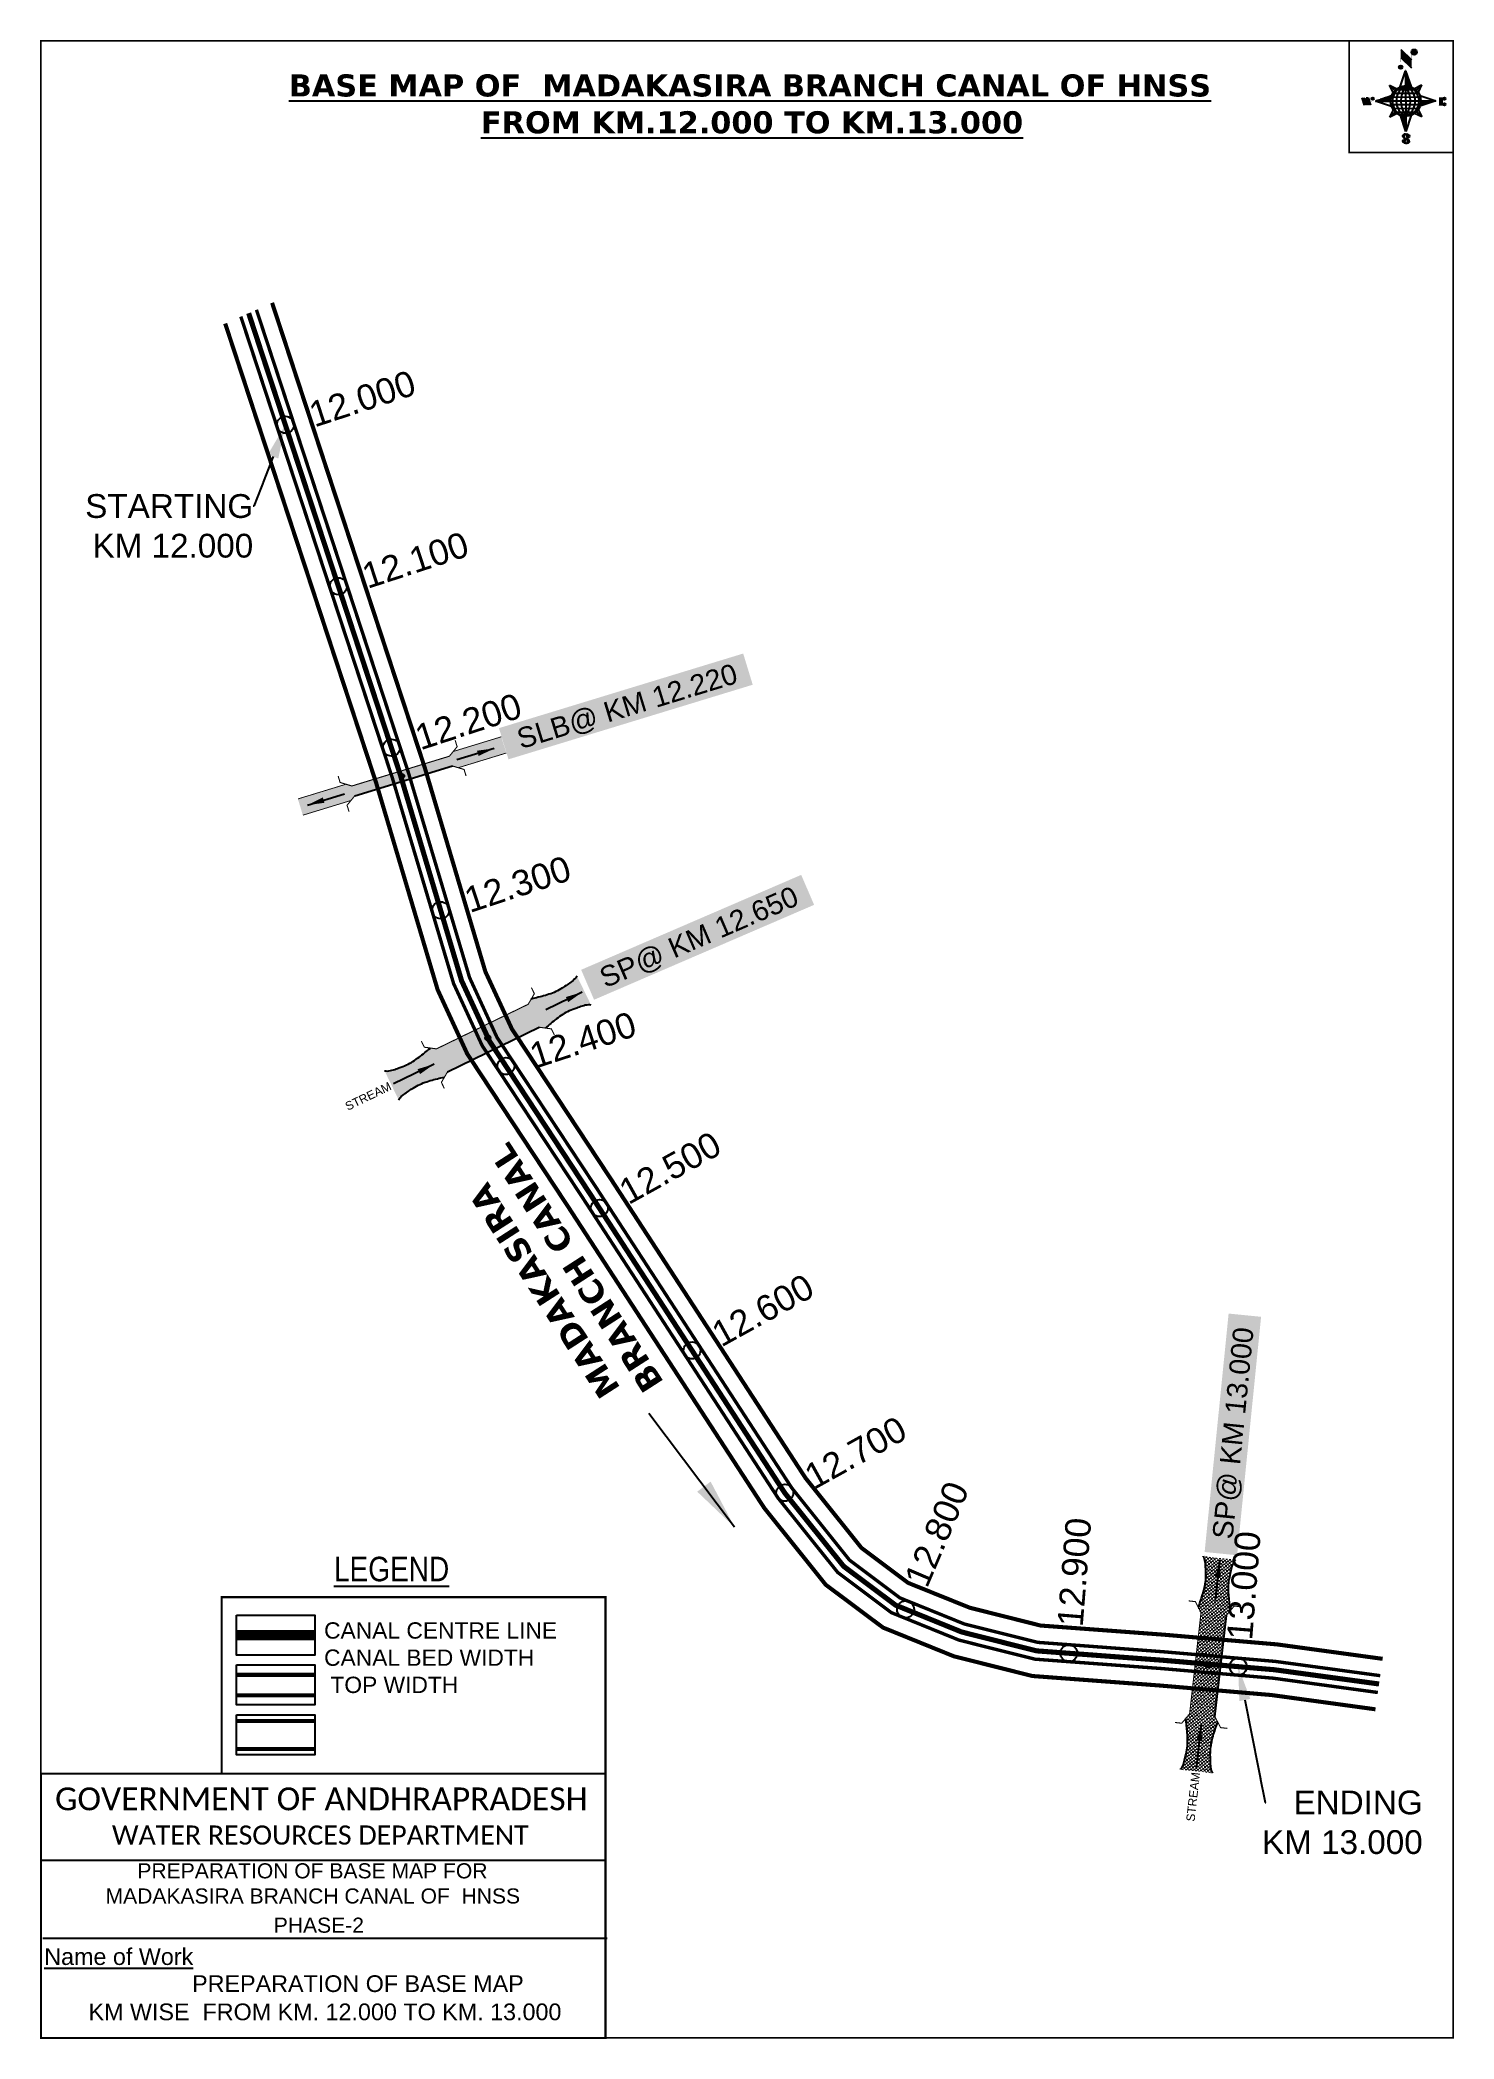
# Model space of a CAD drawing. Header units: inches. Extents: x 778458 to 779290, y 1567756 to 1568932.
import ezdxf
from ezdxf import colors
from ezdxf.entities.mleader import LeaderData, LeaderLine
from ezdxf.enums import TextEntityAlignment as Align
from ezdxf.math import Vec2, Vec3

# ---------------------------------------------------------------- set-up
doc = ezdxf.new("R2010")
doc.units = ezdxf.units.IN
doc.header["$MEASUREMENT"] = 0
doc.header["$PDMODE"] = 32
doc.header["$PDSIZE"] = 10
doc.linetypes.add('ACAD_ISO02W100', pattern=[15, 12, -3])
doc.linetypes.add('HIDDEN2', pattern=[0.1875, 0.125, -0.0625])
for name, color, linetype in [('AQUADUCT', 1, 'Continuous'), ('bord', 1, 'Continuous'), ('CANAL1', 242, 'Continuous'), ('CSMark', 72, 'Continuous'), ('DCBMS', 232, 'Continuous'), ('PAGE', 7, 'Continuous'), ('STRUCTURE', 5, 'Continuous'), ('TEXT', 6, 'Continuous')]:
    doc.layers.add(name, color=color, linetype=linetype)
doc.styles.add('ARIALN', font='ARIALN.TTF')
doc.styles.get("Standard").update_dxf_attribs({"font": 'arial.ttf'})
doc.dimstyles.get("Standard").update_dxf_attribs({"dimtxt": 0.18, "dimasz": 0.18, "dimexe": 0.18, "dimexo": 0.0625, "dimgap": 0.09, "dimtad": 0, "dimtih": 1, "dimtoh": 1, "dimdec": 4, "dimzin": 0, "dimdsep": 46, "dimtxsty": 'Standard', "dimcen": 0.09, "dimadec": 0, "dimazin": 0, "dimtfac": 1, "dimtdec": 4, "dimtofl": 0, "dimtmove": 0, "dimatfit": 3, "dimfxl": 0, "dimtolj": 1, "dimtzin": 0, "dimarcsym": 0})
pattern_1 = [(267.297113149, (-8720374.938, 50637915.138), (10.5367255337, -0.497431438), [])]
pattern_2 = [(357.297113149, (-8720374.938, 50637915.138), (0.497431438, 10.5367255337), [])]

# ---------------------------------------------------------------- blocks, each defined once
blk = doc.blocks.new('*X12')
at = {"color": 0, "linetype": 'Continuous'}
for p, q in [((6321.6, 240.5), (6322.3, 241.2)), ((6321.6, 240.3), (6322.3, 241)), ((6321.6, 240.1), (6322.3, 240.8)), ((6321.6, 239.9), (6322.4, 240.7)), ((6321.6, 239.8), (6322.4, 240.6)), ((6321.6, 239.6), (6322.5, 240.5)), ((6321.6, 239.4), (6322.5, 240.3)), ((6321.6, 239.2), (6322.6, 240.2)), ((6321.7, 239.1), (6322.6, 240.1)), ((6321.8, 240.8), (6322.4, 241.4)), ((6321.8, 239), (6322.7, 240)), ((6321.8, 239), (6322.8, 239.9)), ((6321.9, 238.9), (6322.9, 239.8)), ((6322, 238.8), (6323, 239.7)), ((6322.1, 241.3), (6322.4, 241.6)), ((6322.1, 238.7), (6323.1, 239.6)), ((6322.2, 238.6), (6323.1, 239.6)), ((6322.3, 238.5), (6323.2, 239.5)), ((6322.4, 238.5), (6323.3, 239.4)), ((6322.5, 238.4), (6323.4, 239.3)), ((6322.7, 238.4), (6323.6, 239.3)), ((6322.8, 238.3), (6323.7, 239.2)), ((6322.9, 238.3), (6323.8, 239.1)), ((6323.1, 238.2), (6323.9, 239.1)), ((6323.2, 238.2), (6324, 239)), ((6323.3, 238.2), (6324.2, 239)), ((6323.5, 238.1), (6324.3, 238.9)), ((6323.7, 238.1), (6324.4, 238.9)), ((6323.8, 238.1), (6324.6, 238.8)), ((6324.1, 238.2), (6324.7, 238.8)), ((6324.3, 238.3), (6324.9, 238.8)), ((6324.6, 238.3), (6325.1, 238.8)), ((6324.8, 238.4), (6325.2, 238.8)), ((6325.1, 238.5), (6325.4, 238.8)), ((6325.4, 238.6), (6325.6, 238.8))]:
    blk.add_line(p, q, dxfattribs=at)
blk = doc.blocks.new('*X11')
at = {"color": 0, "linetype": 'Continuous'}
for p, q in [((6324.4, 240.3), (6324.5, 240.4)), ((6324.6, 240.3), (6324.8, 240.5)), ((6324.7, 240.2), (6325, 240.5)), ((6324.8, 240.2), (6325.2, 240.6)), ((6325, 240.1), (6325.5, 240.6)), ((6325.1, 240.1), (6325.6, 240.6)), ((6325.2, 240), (6325.8, 240.6)), ((6325.3, 240), (6326, 240.6)), ((6325.4, 239.9), (6326.1, 240.6)), ((6325.5, 239.8), (6326.2, 240.5)), ((6325.6, 239.8), (6326.3, 240.5)), ((6325.7, 239.7), (6326.5, 240.4)), ((6325.9, 239.6), (6326.6, 240.3)), ((6326, 239.5), (6326.7, 240.3)), ((6326, 239.4), (6326.8, 240.2)), ((6326.1, 239.3), (6327, 240.2)), ((6326.2, 239.3), (6327.1, 240.1)), ((6326.3, 239.2), (6327.1, 240)), ((6326.4, 239.1), (6327.2, 239.9)), ((6326.5, 239), (6327.3, 239.8)), ((6326.5, 238.9), (6327.4, 239.7)), ((6326.6, 238.8), (6327.5, 239.6)), ((6326.7, 238.7), (6327.5, 239.5)), ((6326.8, 238.6), (6327.6, 239.4)), ((6326.8, 238.5), (6327.7, 239.3)), ((6326.8, 236.5), (6327.4, 237)), ((6326.9, 238.3), (6327.8, 239.2)), ((6326.9, 238.2), (6327.9, 239.1)), ((6326.9, 236.8), (6327.6, 237.4)), ((6327, 238.1), (6327.8, 239)), ((6327, 237.9), (6327.8, 238.8)), ((6327, 237.8), (6327.8, 238.6)), ((6327, 237.6), (6327.8, 238.4)), ((6327, 237.4), (6327.8, 238.2)), ((6327, 237.3), (6327.8, 238)), ((6327, 237.1), (6327.8, 237.9))]:
    blk.add_line(p, q, dxfattribs=at)
blk = doc.blocks.new('H')
at = {"layer": 'bord', "extrusion": (0.000427885, 0.004792, 0.999988)}
h = blk.add_hatch(dxfattribs=at)
h.set_pattern_fill('LINE', color=8, scale=84.387686, angle=-2.7029, style=0)
h.set_pattern_definition(pattern_2)
h.paths.add_polyline_path([(-492, 786, -0.090992), (-448, 775), (-486, 912)])
h = blk.add_hatch(dxfattribs=at)
h.set_pattern_fill('LINE', color=8, scale=84.387686, angle=-92.7029, style=0)
h.set_pattern_definition(pattern_1)
h.paths.add_polyline_path([(-625, 665, -0.090992), (-615, 710), (-751, 671)])
h = blk.add_hatch(dxfattribs=at)
h.set_pattern_fill('LINE', color=8, scale=84.387686, angle=-2.7029, style=0)
h.set_pattern_definition(pattern_2)
h.paths.add_polyline_path([(-504, 533, -0.090992), (-549, 543), (-510, 406)])
h = blk.add_hatch(dxfattribs=at)
h.set_pattern_fill('LINE', color=8, scale=84.387686, angle=-92.7029, style=0)
h.set_pattern_definition(pattern_1)
h.paths.add_polyline_path([(-246, 647), (-372, 653, -0.090992), (-382, 609)])
for p, q in [((-519, 1020, -1217), (-435, 927, -1216)), ((-516, 1087, -1217), (-432, 994, -1217)), ((-538, 774, -1216), (-487, 906, -1216)), ((-487, 906, -1216), (-493, 780, -1216)), ((-487, 906, -1216), (-448, 769, -1216)), ((-865, 701, -1215), (-847, 638, -1215)), ((-847, 700, -1215), (-829, 637, -1215)), ((-829, 699, -1215), (-811, 636, -1215)), ((-829, 699, -1215), (-811, 698, -1215)), ((-811, 698, -1215), (-794, 635, -1215)), ((-752, 665, -1215), (-615, 704, -1215)), ((-627, 794, -1216), (-567, 760, -1216)), ((-627, 794, -1216), (-584, 747, -1215)), ((-599, 731, -1215), (-627, 794, -1216)), ((-421, 753, -1216), (-359, 781, -1216)), ((-359, 781, -1216), (-405, 739, -1216)), ((-359, 781, -1216), (-392, 721, -1215)), ((-379, 693, -1215), (-246, 641, -1215)), ((-213, 669, -1215), (-217, 601, -1215)), ((-752, 665, -1215), (-625, 659, -1215)), ((-619, 614, -1215), (-752, 665, -1215)), ((-639, 526, -1214), (-606, 585, -1215)), ((-639, 526, -1214), (-593, 568, -1215)), ((-577, 553, -1215), (-639, 526, -1214)), ((-511, 400, -1214), (-549, 537, -1214)), ((-460, 533, -1215), (-511, 400, -1214)), ((-505, 527, -1214), (-511, 400, -1214)), ((-371, 513, -1214), (-431, 546, -1215)), ((-371, 513, -1214), (-414, 560, -1215)), ((-399, 576, -1215), (-371, 513, -1214)), ((-246, 641, -1215), (-383, 603, -1215)), ((-373, 647, -1215), (-246, 641, -1215)), ((-197, 600, -1215), (-194, 668, -1215))]:
    blk.add_line(p, q, dxfattribs=at)
at = {"layer": 'bord', "color": 8, "linetype": 'ByBlock', "extrusion": (0.000427885, 0.004792, 0.999988)}
for p, q in [((-375, 679, -1215), (-620, 691, -1215)), ((-386, 711, -1215), (-605, 722, -1215)), ((-411, 744, -1216), (-578, 752, -1216)), ((-493, 780, -1216), (-505, 527, -1214)), ((-373, 647, -1215), (-625, 659, -1215)), ((-378, 616, -1215), (-623, 628, -1215)), ((-392, 585, -1215), (-611, 595, -1215)), ((-420, 555, -1215), (-587, 562, -1215))]:
    blk.add_line(p, q, dxfattribs=at)
at = {"layer": 'bord', "extrusion": (0.000427885, 0.004792, 0.999988), "elevation": -1212}
for points, const_width in [([(-522, 960), (-516, 1093)], 1.61), ([(-434, 933), (-428, 1066)], 1.61), ([(-870, 707), (-846, 706)], 0.642), ([(-829, 643), (-821, 678)], 0.642), ([(-793, 641), (-782, 694)], 0.642), ([(-223, 676), (-174, 673)], 0.706), ([(-829, 643), (-855, 644)], 0.642), ([(-811, 642), (-784, 641)], 0.642), ([(-177, 605), (-226, 607)], 0.706), ([(-195, 645), (-185, 644)], 0.706)]:
    blk.add_lwpolyline(points, dxfattribs=dict(at, const_width=const_width))
for points, const_width in [([(-414, 1073, 1), (-398, 1058, 1)], 22.3), ([(-530, 950, 1), (-520, 939, 1)], 14.8), ([(-776, 697, 1), (-769, 690, 1)], 8.9), ([(-180, 618, 1), (-173, 611, 1)], 9.79), ([(-178, 667, 1), (-171, 660, 1)], 9.79), ([(-490, 362, 1), (-498, 369, 1)], 11.1), ([(-525, 322, 1), (-533, 329, 1)], 11.1)]:
    blk.add_lwpolyline(points, format="xyb", close=True, dxfattribs=dict(at, const_width=const_width))
for points in [[(-537, 317), (-531, 310), (-520, 307), (-505, 307), (-494, 310), (-486, 318), (-487, 326), (-491, 333), (-494, 336), (-503, 341), (-522, 347), (-530, 352), (-534, 355), (-537, 363), (-537, 373), (-530, 381), (-520, 384), (-504, 384), (-493, 380), (-487, 373)], [(-522, 348), (-526, 354), (-528, 361), (-528, 371), (-526, 375), (-521, 381), (-515, 384)], [(-505, 307), (-499, 312), (-497, 319), (-497, 327), (-501, 335), (-509, 343)]]:
    blk.add_lwpolyline(points, dxfattribs=at)
at = {"layer": 'bord', "extrusion": (0.000427885, 0.004792, 0.999988)}
for centre, radius in [((-406, 1065, -1212), 22.3), ((-525, 944, -1212), 14.8), ((-773, 694, -1212), 8.9), ((-498, 659, -1212), 127), ((-177, 615, -1212), 9.79), ((-174, 663, -1212), 9.79), ((-494, 365, -1212), 11.1), ((-529, 325, -1212), 11.1)]:
    blk.add_circle(centre, radius, dxfattribs=at)
at = {"layer": 'bord', "color": 8, "linetype": 'ByBlock', "extrusion": (0.000427885, 0.004792, 0.999988)}
for centre, radius, start, end in [((-482, 658, -1212), 128, 94.9254, 259.6691), ((-437, 656, -1212), 141, 113.2864, 241.308), ((-316, 651, -1212), 222, 142.5892, 212.0053), ((-560, 662, -1212), 141, 293.2864, 61.308), ((-681, 668, -1212), 222, 322.5892, 32.0053), ((-515, 660, -1212), 128, 274.9254, 79.6691)]:
    blk.add_arc(centre, radius, start, end, dxfattribs=at)
at = {"layer": 'bord', "extrusion": (0.000427885, 0.004792, 0.999988)}
for points in [[(-516, 1093, -1212), (-431, 1000, -1212), (-519, 1026, -1212), (-434, 933, -1212)], [(-864, 707, -1212), (-846, 706, -1212), (-846, 644, -1212), (-829, 643, -1212)], [(-829, 705, -1212), (-811, 704, -1212), (-811, 642, -1212), (-793, 641, -1212)], [(-193, 674, -1212), (-197, 606, -1212), (-213, 675, -1212), (-216, 607, -1212)]]:
    blk.add_solid(points, dxfattribs=at)
at = {"layer": 'bord', "extrusion": (0.000427885, 0.004792, 0.999988), "xscale": 7.977342409717546, "yscale": 7.977342408231451, "zscale": 7.977342408476333, "rotation": 138.0840426661453}
for name, p in [('*X11', (38301, -31929, -1212)), ('*X12', (38314, -31951, -1212))]:
    blk.add_blockref(name, p, dxfattribs=at)
blk = doc.blocks.new('SLB')
at = {"layer": 'STRUCTURE'}
h = blk.add_hatch(dxfattribs=at)
h.set_pattern_fill('DOTS', color=6, scale=20, angle=320.3722, style=0)
h.set_pattern_definition([(320.372247934, (-159.4327, -72.9564), (1.2786241598, 0.5641323054), [0, -1.25])])
h.paths.add_polyline_path([(769699.5, 1706871.1), (769699.5, 1706861.1), (769729.1, 1706861.1), (769732.1, 1706863.1), (769792.1, 1706863.1), (769795.1, 1706861.1), (769824.7, 1706861.1), (769824.7, 1706871.1), (769795.1, 1706871.1), (769792.1, 1706869.1), (769732.1, 1706869.1), (769729.1, 1706871.1)])
at = {"layer": 'STRUCTURE', "color": 6, "linetype": 'ACAD_ISO02W100', "ltscale": 0.5, "const_width": 0.5}
for points in [[(769699.5, 1706871.1), (769729.1, 1706871.1)], [(769795.1, 1706871.1), (769824.7, 1706871.1)], [(769699.5, 1706861.1), (769729.1, 1706861.1)], [(769795.1, 1706861.1), (769824.7, 1706861.1)]]:
    blk.add_lwpolyline(points, dxfattribs=at)
at = {"layer": 'STRUCTURE', "color": 6, "const_width": 0.628}
for points in [[(769726.1, 1706877.1), (769726.1, 1706873.1), (769732.1, 1706869.1), (769792.1, 1706869.1), (769798.1, 1706873.1), (769798.1, 1706877.1)], [(769726.1, 1706855.1), (769726.1, 1706859.1), (769732.1, 1706863.1), (769792.1, 1706863.1), (769798.1, 1706859.1), (769798.1, 1706855.1)]]:
    blk.add_lwpolyline(points, dxfattribs=at)
at = {"layer": 'STRUCTURE', "color": 6}
blk.add_lwpolyline([(769732.1, 1706863.1), (769792.1, 1706863.1)], dxfattribs=at)
blk.add_lwpolyline([(769732.1, 1706863.1), (769792.1, 1706863.1)], dxfattribs=at)
at = {"layer": 'STRUCTURE', "color": 0}
blk.add_circle((769762.1, 1706866.1), 1.24, dxfattribs=at)
for points in [[(769703.8, 1706866), (769726.7, 1706866)], [(769818.6, 1706865.8), (769795.7, 1706865.8)]]:
    blk.add_leader(points, dimstyle='Standard', override={"dimasz": 10, "dimgap": 0.09, "dimtad": 0}, dxfattribs=at)
blk = doc.blocks.new('SP')
at = {"layer": 'STRUCTURE'}
h = blk.add_hatch(dxfattribs=at)
h.set_pattern_fill('DASH', color=256, scale=8, style=0)
edge = h.paths.add_edge_path()
edge.add_spline(control_points=[(769825.7, 1706742.1), (769825.3, 1706741.8), (769823.8, 1706740.8), (769820.9, 1706740.3), (769817, 1706739.7), (769811.4, 1706738.9), (769804, 1706739.7), (769798.4, 1706741), (769795.6, 1706741.6)], knot_values=[0, 0, 0, 0, 1.613557, 5.24513, 8.624976, 13.470124, 22.190216, 30.746377, 30.746377, 30.746377, 30.746377], degree=3, periodic=0)
edge.add_line((769795.6, 1706741.6), (769792.6, 1706739.6))
edge.add_line((769792.6, 1706739.6), (769732.6, 1706739.6))
edge.add_line((769732.6, 1706739.6), (769729.6, 1706741.6))
edge.add_spline(control_points=[(769729.6, 1706741.6), (769726.9, 1706740.9), (769721.3, 1706739.5), (769713.9, 1706738.5), (769708.3, 1706739.1), (769704.4, 1706739.6), (769701.5, 1706740), (769700, 1706741), (769699.5, 1706741.3)], knot_values=[0, 0, 0, 0, 8.556161, 17.276253, 22.121402, 25.501247, 29.13282, 30.746377, 30.746377, 30.746377, 30.746377], degree=3, periodic=0)
edge.add_line((769699.5, 1706741.3), (769699.5, 1706722.1))
edge.add_spline(control_points=[(769699.5, 1706722.1), (769700, 1706722.4), (769701.4, 1706723.4), (769704.3, 1706724), (769708.2, 1706724.5), (769713.8, 1706725.3), (769721.2, 1706724.5), (769726.8, 1706723.3), (769729.6, 1706722.6)], knot_values=[0, 0, 0, 0, 1.613557, 5.24513, 8.624976, 13.470124, 22.190216, 30.746377, 30.746377, 30.746377, 30.746377], degree=3, periodic=0)
edge.add_line((769729.6, 1706722.6), (769732.6, 1706724.6))
edge.add_line((769732.6, 1706724.6), (769792.6, 1706724.6))
edge.add_line((769792.6, 1706724.6), (769795.6, 1706722.6))
edge.add_spline(control_points=[(769795.6, 1706722.6), (769798.4, 1706723.3), (769803.9, 1706724.8), (769811.3, 1706725.8), (769817, 1706725.1), (769820.9, 1706724.7), (769823.8, 1706724.2), (769825.2, 1706723.3), (769825.7, 1706723)], knot_values=[0, 0, 0, 0, 8.556161, 17.276253, 22.121402, 25.501247, 29.13282, 30.746377, 30.746377, 30.746377, 30.746377], degree=3, periodic=0)
edge.add_line((769825.7, 1706723), (769825.7, 1706742.1))
h.paths.add_polyline_path([(769764.2, 1706732.1, -1), (769761.1, 1706732.1, -1)], flags=0)
h.paths.add_polyline_path([(769761.1, 1706732.1, 1), (769764.2, 1706732.1, 1)], flags=16)
at = {"layer": 'STRUCTURE', "const_width": 0.628}
for points in [[(769726.6, 1706747.6), (769726.6, 1706743.6), (769732.6, 1706739.6), (769792.6, 1706739.6), (769798.6, 1706743.6), (769798.6, 1706747.6)], [(769726.6, 1706716.6), (769726.6, 1706720.6), (769732.6, 1706724.6), (769792.6, 1706724.6), (769798.6, 1706720.6), (769798.6, 1706716.6)]]:
    blk.add_lwpolyline(points, dxfattribs=at)
at = {"layer": 'STRUCTURE', "color": 3}
blk.add_lwpolyline([(769732.6, 1706724.6), (769792.6, 1706724.6)], dxfattribs=at)
blk.add_lwpolyline([(769732.6, 1706724.6), (769792.6, 1706724.6)], dxfattribs=at)
at = {"layer": 'STRUCTURE', "color": 0}
blk.add_circle((769762.6, 1706732.1), 1.55, dxfattribs=at)
at = {"layer": 'STRUCTURE'}
for points in [[(769699.5, 1706741.3), (769700.9, 1706740.5), (769704.4, 1706739.6), (769707.8, 1706739.2), (769712.6, 1706738.8), (769721.3, 1706739.7), (769729.6, 1706741.6)], [(769825.7, 1706742.1), (769824.3, 1706741.3), (769820.8, 1706740.3), (769817.5, 1706739.8), (769812.7, 1706739.2), (769804, 1706739.9), (769795.6, 1706741.6)], [(769699.5, 1706722.1), (769700.9, 1706723), (769704.4, 1706724), (769707.7, 1706724.5), (769712.5, 1706725), (769721.2, 1706724.4), (769729.6, 1706722.6)], [(769825.7, 1706723), (769824.3, 1706723.8), (769820.8, 1706724.7), (769817.4, 1706725.1), (769812.6, 1706725.5), (769803.9, 1706724.6), (769795.6, 1706722.6)]]:
    blk.add_spline(points, degree=3, dxfattribs=at)
at = {"layer": 'STRUCTURE', "color": 0}
blk.add_text('STREAM', height=5, dxfattribs=at).set_placement((769684.3, 1706732.1), align=Align.MIDDLE_CENTER)
for points in [[(769727.4, 1706732.1), (769700.8, 1706732.1)], [(769824.4, 1706732.1), (769800.5, 1706732.1)]]:
    blk.add_leader(points, dimstyle='Standard', override={"dimasz": 10, "dimgap": 0.09, "dimtad": 0}, dxfattribs=at)

msp = doc.modelspace()

# ---------------------------------------------------------------- linework, layer by layer
at = {"layer": 'CANAL1', "color": 5, "ltscale": 5, "const_width": 2}
for points in [[(778585.2, 1568773.5), (778674.6, 1568501.2), (778710.6, 1568380.5), (778726.7, 1568345.4), (778785.8, 1568255.9), (778900.2, 1568080.2), (778934.2, 1568037.7), (778963.8, 1568015.5), (779001.8, 1568000.1), (779045, 1567989.3), (779118.5, 1567983.8), (779184.7, 1567978.1), (779246.5, 1567969.7)], [(778576, 1568769.5), (778665.1, 1568498.2), (778701.2, 1568377), (778718, 1568340.5), (778777.5, 1568250.4), (778892.1, 1568074.3), (778927.2, 1568030.5), (778958.8, 1568006.8), (778998.7, 1567990.6), (779043.4, 1567979.4), (779117.7, 1567973.9), (779183.6, 1567968.2), (779245.1, 1567959.8)]]:
    msp.add_lwpolyline(points, dxfattribs=at)
at = {"layer": 'CANAL1', "color": 200, "const_width": 2.4}
for points in [[(778594.4, 1568777.6), (778684.2, 1568504.2), (778719.9, 1568384), (778735.5, 1568350.3), (778794.2, 1568261.3), (778908.3, 1568086), (778941.2, 1568044.9), (778968.7, 1568024.3), (779004.9, 1568009.7), (779046.6, 1567999.2), (779119.3, 1567993.8), (779185.8, 1567988.1), (779247.9, 1567979.6)], [(778566.8, 1568765.4), (778655.6, 1568495.2), (778691.8, 1568373.4), (778709.2, 1568335.7), (778769.1, 1568244.9), (778884, 1568068.4), (778920.2, 1568023.2), (778953.9, 1567998), (778995.6, 1567981.1), (779041.8, 1567969.5), (779116.9, 1567963.9), (779182.5, 1567958.3), (779243.7, 1567949.9)]]:
    msp.add_lwpolyline(points, dxfattribs=at)
at = {"layer": 'CANAL1', "color": 1, "linetype": 'HIDDEN2', "ltscale": 100, "const_width": 3}
msp.add_lwpolyline([(778580.6, 1568771.5), (778669.9, 1568499.7), (778705.9, 1568378.7), (778722.4, 1568343), (778781.6, 1568253.1), (778896.1, 1568077.2), (778930.7, 1568034.1), (778961.3, 1568011.2), (779000.2, 1567995.4), (779044.2, 1567984.3), (779118.1, 1567978.8), (779184.1, 1567973.2), (779245.8, 1567964.8)], dxfattribs=at)
msp.add_lwpolyline([(778580.6, 1568771.5), (778669.9, 1568499.7), (778705.9, 1568378.7), (778722.4, 1568343), (778781.6, 1568253.1), (778896.1, 1568077.2), (778930.7, 1568034.1), (778961.3, 1568011.2), (779000.2, 1567995.4), (779044.2, 1567984.3), (779118.1, 1567978.8), (779184.1, 1567973.2), (779245.8, 1567964.8)], dxfattribs=at)
at = {"layer": 'CANAL1', "color": 1, "linetype": 'HIDDEN2', "ltscale": 100, "const_width": 6, "elevation": -0.4}
msp.add_lwpolyline([(778619.6, 1567993.5), (778573.5, 1567993.5)], dxfattribs=at)
at = {"layer": 'CANAL1', "color": 5, "const_width": 2.4, "elevation": -0.4}
for points in [[(778619.6, 1567970.2), (778573.5, 1567970.2)], [(778619.6, 1567958.2), (778573.5, 1567958.2)]]:
    msp.add_lwpolyline(points, dxfattribs=at)
at = {"layer": 'CANAL1', "color": 200, "const_width": 2.4, "elevation": -0.4}
for points in [[(778619.6, 1567943), (778573.5, 1567943)], [(778619.6, 1567926.5), (778573.5, 1567926.5)]]:
    msp.add_lwpolyline(points, dxfattribs=at)
at = {"layer": 'CSMark', "color": 3}
for p in [(778602.2, 1568705.8), (778633.4, 1568610.8), (778664.6, 1568515.8), (778693.6, 1568420.1), (778732, 1568328.4), (778787, 1568244.9), (778841.5, 1568161.1), (778896.1, 1568077.3), (778967.2, 1568008.7), (779063.2, 1567982.9), (779162.9, 1567975)]:
    msp.add_point(p, dxfattribs=at)
at = {"layer": 'PAGE', "const_width": 1}
msp.add_lwpolyline([(779289.4, 1567756.5), (779289.4, 1568931.8), (778458.4, 1568931.8), (778458.4, 1567756.5), (779289.4, 1567756.5)], dxfattribs=at)
at = {"layer": 'PAGE'}
for points, const_width in [([(779289.4, 1568931.8), (779228.3, 1568931.8), (779228.3, 1568866), (779289.4, 1568866)], 1), ([(778564.7, 1568015.9), (778790.6, 1568015.9), (778790.6, 1567912.1), (778564.7, 1567912.1)], 1.2), ([(778458.4, 1567912.1), (778790.6, 1567912.1), (778790.6, 1567756.5), (778458.4, 1567756.5)], 1.2)]:
    msp.add_lwpolyline(points, close=True, dxfattribs=dict(at, const_width=const_width))
at = {"layer": 'PAGE', "elevation": -0.4}
for points in [[(778573.5, 1568005.3), (778619.6, 1568005.3), (778619.6, 1567981.7), (778573.5, 1567981.7)], [(778573.5, 1567976), (778619.6, 1567976), (778619.6, 1567952.5), (778573.5, 1567952.5)], [(778573.5, 1567946.7), (778619.6, 1567946.7), (778619.6, 1567923.2), (778573.5, 1567923.2)]]:
    msp.add_lwpolyline(points, close=True, dxfattribs=at)
at = {"layer": 'PAGE'}
for points in [[(778458.4, 1567861.1), (778790.6, 1567861.1)], [(778459.4, 1567815.2), (778791.6, 1567815.2)]]:
    msp.add_lwpolyline(points, dxfattribs=at)

# ---------------------------------------------------------------- block references
at = {"layer": 'AQUADUCT', "color": 1, "xscale": 0.0703495379661093, "yscale": 0.07034953800030053, "zscale": 0.07034953795990817, "rotation": 3.078330607406165}
msp.add_blockref('H', (779299, 1568852.3, 85.4), dxfattribs=at)
at = {"layer": 'STRUCTURE', "color": 0}
for name, p, rotation in [('SLB', (541101.9, -288780.2), 16.98515549923043), ('SP', (832490.3, -303172.6), 25.92177381235821), ('SP', (2388990.1, 612011.7), 83.57325684380228)]:
    msp.add_blockref(name, p, dxfattribs=dict(at, rotation=rotation))

# ---------------------------------------------------------------- texts
at = {"layer": 'CANAL1', "insert": (778803.9, 1568106.4), "char_height": 14, "width": 205.129, "attachment_point": 1, "rotation": 122.7786}
msp.add_mtext('\\pi29.504;{\\fVerdana|b1|i0|c0|p34;MADAKASIRA \\P\\pi18.635;BRANCH CANAL}', dxfattribs=at)
at = {"layer": 'CSMark', "color": 1}
for s, rotation, p in [('12.000', 18.0925, (778617, 1568711.3)), ('12.100', 18.0925, (778648.2, 1568616.3)), ('12.200', 18.0925, (778679.4, 1568521.3)), ('12.300', 18.0925, (778708.4, 1568425.6)), ('12.400', 18.0925, (778746.8, 1568333.9)), ('12.500', 28.9918, (778800.5, 1568253.1)), ('12.600', 28.9918, (778855.1, 1568169.3)), ('12.700', 28.9918, (778909.7, 1568085.5)), ('12.800', 66.9338, (778972.9, 1568023.6)), ('12.900', 85.3855, (779063.9, 1567998.7)), ('13.000', 85.3855, (779163.6, 1567990.8))]:
    msp.add_text(s, height=15, rotation=rotation, dxfattribs=at).set_placement(p, align=Align.MIDDLE_LEFT)
at = {"layer": 'PAGE', "extrusion": (0.000201441, 0.004807, 0.999988), "style": 'ARIALN'}
msp.add_text('%%ULEGEND', height=14.4, rotation=359.9999, dxfattribs=at).set_placement((778664.7, 1568013.6, 7694.1), align=Align.MIDDLE)
at = {"layer": 'PAGE', "extrusion": (0.000201441, 0.004807, 0.999988)}
for s, height, p in [('PHASE-2', 8.88, (778621.9, 1567804, 7693.1)), ('PREPARATION OF BASE MAP', 9.822, (778644.9, 1567769.6, 7691.9)), ('KM WISE  FROM KM. 12.000 TO KM. 13.000', 9.822, (778625.5, 1567753, 7691.9))]:
    msp.add_text(s, height=height, rotation=359.9999, dxfattribs=at).set_placement(p, align=Align.MIDDLE_CENTER)
msp.add_text('%%UName of Work', height=9.822, rotation=359.9999, dxfattribs=at).set_placement((778460.3, 1567780.6, 7691.8))
at = {"layer": 'PAGE', "extrusion": (0.000201441, 0.004807, 0.999988), "attachment_point": 1, "text_direction": (1, -1e-06, -0.000201)}
for s, insert, char_height, width in [('CANAL CENTRE LINE CANAL BED WIDTH {\\H2.3717x; }\\P TOP WIDTH{\\H1.9152x; }', (778625, 1568001.1, -0.4), 9.6, 168.926), ('\\pi3.5885;{\\fCalibri|b0|i0|c0|p34;\\H1.3333x;GOVERNMENT OF ANDHRAPRADESH\\P\\pi37.073;\\H0.83998x;WATER RESOURCES DEPARTMENT}', (778463.1, 1567903.9, -1.3), 10.059, 321.276), ('\\pi151.83;PREPARATION OF BASE MAP FOR \\P\\pi133.1;MADAKASIRA BRANCH CANAL OF  HNSS ', (778363.3, 1567859.3), 8.878, 508.592)]:
    msp.add_mtext(s, dxfattribs=dict(at, insert=insert, char_height=char_height, width=width))
at = {"layer": 'STRUCTURE', "color": 5, "char_height": 12, "attachment_point": 1, "bg_fill": 1, "box_fill_scale": 1.3, "bg_fill_color": 7, "bg_fill_true_color": 16777215, "bg_fill_transparency": 4390977}
for s, insert, width, rotation in [('\\pi5.0941;SLB@ KM 12.220', (778732.4, 1568524.9), 143.072, 16.9852), ('\\pi5.1309;SP@ KM 12.650', (778781, 1568383.2), 133.823, 23.3339), ('\\pi5.1309;SP@ KM 13.000', (779147.1, 1568045.7), 133.823, 84.2533)]:
    msp.add_mtext(s, dxfattribs=dict(at, insert=insert, width=width, rotation=rotation))
at = {"layer": 'TEXT', "color": 1, "insert": (778599, 1568912), "char_height": 13, "width": 551.861, "attachment_point": 1}
msp.add_mtext('\\pi5.2048;{\\fVerdana|b1|i0|c0|p34;\\LBASE MAP OF  MADAKASIRA BRANCH CANAL OF HNSS\\P\\pi118.29;FROM KM.12.000 TO KM.13.000}', dxfattribs=at)

# ---------------------------------------------------------------- leaders
at = {"layer": 'CANAL1'}
msp.add_leader([(778866.6, 1568057), (778816.1, 1568123.9)], dimstyle='Standard', override={"dimasz": 30, "dimgap": 0.09, "dimtad": 0}, dxfattribs=at)

# ---------------------------------------------------------------- next in the draw order: leaders
at = {"layer": 'DCBMS', "color": 5}
ml = msp.add_multileader_mtext('Standard', dxfattribs=at)
ml.set_content('STARTING \\PKM 12.000', color=5)
ml.set_leader_properties()
ml.build(insert=Vec2(0, 0))
ml.multileader.update_dxf_attribs({"dogleg_length": 0.36, "arrow_head_size": 20})
ctx = ml.context
ctx.base_point, ctx.char_height, ctx.arrow_head_size, ctx.landing_gap_size, ctx.plane_origin = Vec3(778486.4, 1568657.9), 14, 20, 0.09, Vec3(778630.1, 1568870.3)
ctx.text_align_type = 2
notes = []
notes.append((ctx, [(0, (1, 1, 0), (778583.7, 1568657.9), (-1, 0), 0.36, [(0, [(778602.2, 1568705.8)], 0, [])])]))
ctx.mtext.insert, ctx.mtext.width, ctx.mtext.alignment, ctx.mtext.flow_direction = Vec3(778583.3, 1568665), 109.049, 3, 5
ctx.mtext.has_bg_fill, ctx.mtext.bg_color, ctx.mtext.bg_scale_factor, ctx.mtext.bg_transparency, ctx.mtext.use_window_bg_color = 1, -1027028792, 1.5, 0, 1
ml = msp.add_multileader_mtext('Standard', dxfattribs=at)
ml.set_content('ENDING \\PKM 13.000', color=5)
ml.set_leader_properties()
ml.build(insert=Vec2(0, 0))
ml.multileader.update_dxf_attribs({"dogleg_length": 0.36, "arrow_head_size": 20})
ctx = ml.context
ctx.base_point, ctx.char_height, ctx.arrow_head_size, ctx.landing_gap_size, ctx.plane_origin = Vec3(779179.2, 1567895), 14, 20, 0.09, Vec3(779312, 1568107.3)
ctx.text_align_type = 2
notes.append((ctx, [(1, (1, 1, 0), (779178.8, 1567895), (1, 0), 0.36, [(0, [(779162.9, 1567975)], 0, [])])]))
ctx.mtext.insert, ctx.mtext.width, ctx.mtext.alignment, ctx.mtext.flow_direction = Vec3(779271.5, 1567902.1), 109.049, 3, 5
ctx.mtext.has_bg_fill, ctx.mtext.bg_color, ctx.mtext.bg_scale_factor, ctx.mtext.bg_transparency, ctx.mtext.use_window_bg_color = 1, -1027028792, 1.5, 0, 1
for ctx, leaders in notes:
    for number, flags, end, landing, length, lines in leaders:
        leader = LeaderData()
        leader.index, (leader.has_last_leader_line, leader.has_dogleg_vector, leader.attachment_direction) = number, flags
        leader.last_leader_point, leader.dogleg_vector, leader.dogleg_length = Vec3(end), Vec3(landing), length
        for number, points, colour, breaks in lines:
            line = LeaderLine()
            line.index, line.vertices, line.color, line.breaks = number, Vec3.list(points), colors.encode_raw_color(colour), breaks
            leader.lines.append(line)
        ctx.leaders.append(leader)

doc.saveas('drawing.dxf')
